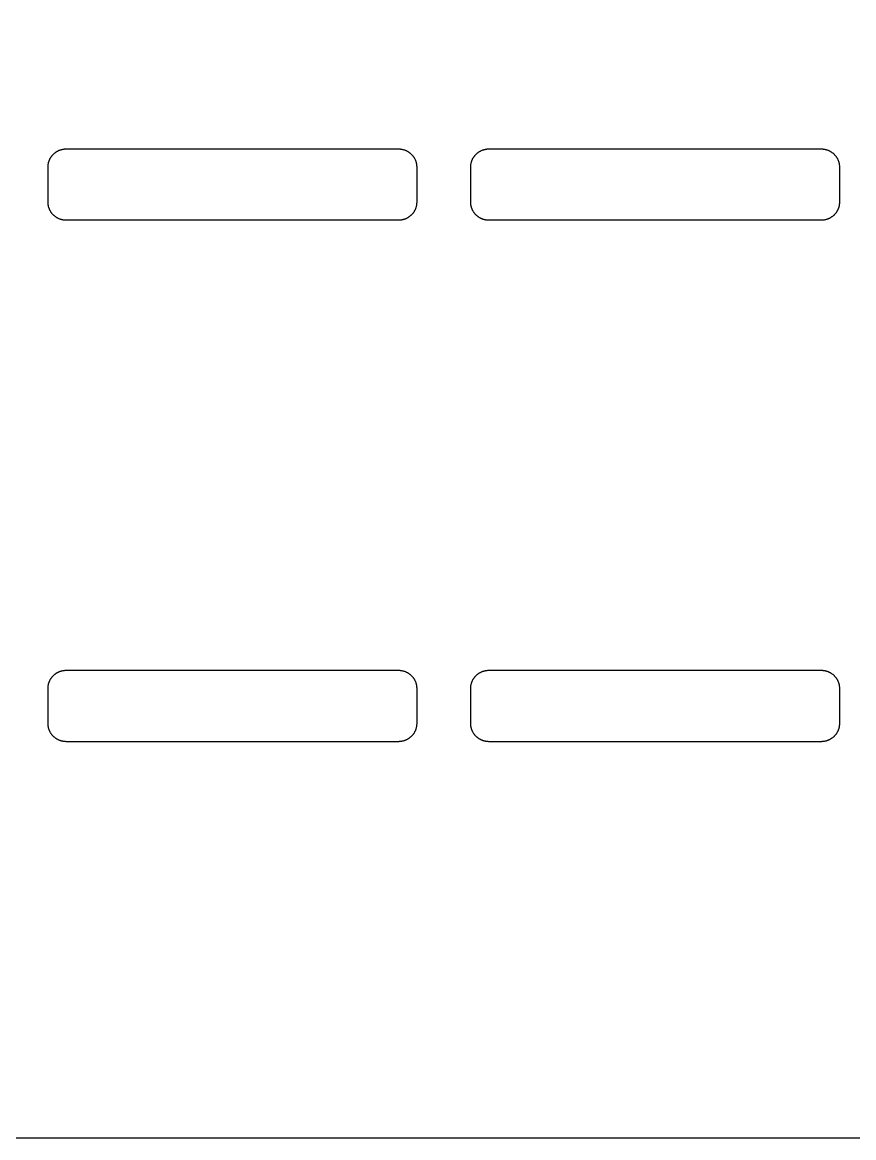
# Model space of a CAD drawing. Extents: x -1000 to 1000, y -1450 to 1450.
# Drawn here: x -52 to 560, y -1450 to -628 of the extents above; entities that cross this region are included whole.
import ezdxf

# ---------------------------------------------------------------- set-up
doc = ezdxf.new("R2010")
doc.units = 0
doc.layers.add('LAYER_1', color=18, linetype='CONTINUOUS')

msp = doc.modelspace()

# ---------------------------------------------------------------- linework, layer by layer
at = {"layer": 'LAYER_1'}
for points in [[(-600, -1450), (600, -1450), (600, 1050), (-600, 1050)], [(-19.48, -721.36), (224.88, -721.36), (225.23, -721.37), (225.58, -721.38), (225.93, -721.4), (226.27, -721.43), (226.61, -721.47), (226.95, -721.51), (227.28, -721.57), (227.62, -721.63), (227.95, -721.7), (228.27, -721.78), (228.6, -721.86), (228.92, -721.95), (229.24, -722.05), (229.55, -722.16), (229.86, -722.28), (230.17, -722.4), (230.47, -722.53), (230.77, -722.66), (231.06, -722.8), (231.35, -722.95), (231.64, -723.11), (231.92, -723.27), (232.2, -723.44), (232.47, -723.61), (232.74, -723.79), (233, -723.98), (233.26, -724.17), (233.52, -724.37), (233.77, -724.57), (234.01, -724.78), (234.25, -725), (234.48, -725.22), (234.71, -725.44), (234.93, -725.67), (235.15, -725.91), (235.36, -726.15), (235.56, -726.4), (235.76, -726.65), (235.95, -726.9), (236.14, -727.16), (236.32, -727.43), (236.49, -727.7), (236.66, -727.97), (236.82, -728.25), (236.97, -728.53), (237.12, -728.82), (237.26, -729.11), (237.39, -729.4), (237.51, -729.7), (237.63, -730), (237.74, -730.3), (237.85, -730.61), (237.94, -730.92), (238.03, -731.23), (238.11, -731.55), (238.18, -731.87), (238.24, -732.19), (238.3, -732.52), (238.35, -732.84), (238.39, -733.18), (238.42, -733.51), (238.44, -733.84), (238.45, -734.18), (238.46, -734.52), (238.46, -760.83), (238.45, -761.17), (238.44, -761.51), (238.42, -761.85), (238.39, -762.18), (238.35, -762.51), (238.3, -762.84), (238.24, -763.16), (238.18, -763.49), (238.11, -763.81), (238.03, -764.12), (237.94, -764.44), (237.85, -764.75), (237.74, -765.05), (237.63, -765.36), (237.51, -765.66), (237.39, -765.96), (237.26, -766.25), (237.12, -766.54), (236.97, -766.82), (236.82, -767.11), (236.66, -767.38), (236.49, -767.66), (236.32, -767.93), (236.14, -768.19), (235.95, -768.45), (235.76, -768.71), (235.56, -768.96), (235.36, -769.2), (235.15, -769.45), (234.93, -769.68), (234.71, -769.91), (234.48, -770.14), (234.25, -770.36), (234.01, -770.57), (233.77, -770.78), (233.52, -770.99), (233.26, -771.19), (233, -771.38), (232.74, -771.56), (232.47, -771.75), (232.2, -771.92), (231.92, -772.09), (231.64, -772.25), (231.35, -772.4), (231.06, -772.55), (230.77, -772.69), (230.47, -772.83), (230.17, -772.96), (229.86, -773.08), (229.55, -773.19), (229.24, -773.3), (228.92, -773.4), (228.6, -773.49), (228.27, -773.58), (227.95, -773.66), (227.62, -773.72), (227.28, -773.79), (226.95, -773.84), (226.61, -773.89), (226.27, -773.92), (225.93, -773.95), (225.58, -773.97), (225.23, -773.99), (224.88, -773.99), (-19.48, -773.99), (-19.83, -773.99), (-20.17, -773.97), (-20.52, -773.95), (-20.86, -773.92), (-21.2, -773.89), (-21.54, -773.84), (-21.88, -773.79), (-22.21, -773.72), (-22.54, -773.66), (-22.87, -773.58), (-23.19, -773.49), (-23.51, -773.4), (-23.83, -773.3), (-24.14, -773.19), (-24.45, -773.08), (-24.76, -772.96), (-25.06, -772.83), (-25.36, -772.69), (-25.66, -772.55), (-25.95, -772.4), (-26.23, -772.25), (-26.51, -772.09), (-26.79, -771.92), (-27.07, -771.75), (-27.33, -771.56), (-27.6, -771.38), (-27.86, -771.19), (-28.11, -770.99), (-28.36, -770.78), (-28.6, -770.57), (-28.84, -770.36), (-29.07, -770.14), (-29.3, -769.91), (-29.52, -769.68), (-29.74, -769.45), (-29.95, -769.2), (-30.16, -768.96), (-30.35, -768.71), (-30.55, -768.45), (-30.73, -768.19), (-30.91, -767.93), (-31.09, -767.66), (-31.25, -767.38), (-31.41, -767.11), (-31.57, -766.82), (-31.71, -766.54), (-31.85, -766.25), (-31.98, -765.96), (-32.11, -765.66), (-32.23, -765.36), (-32.34, -765.05), (-32.44, -764.75), (-32.54, -764.44), (-32.62, -764.12), (-32.7, -763.81), (-32.77, -763.49), (-32.84, -763.16), (-32.89, -762.84), (-32.94, -762.51), (-32.98, -762.18), (-33.01, -761.85), (-33.03, -761.51), (-33.05, -761.17), (-33.05, -760.83), (-33.05, -734.52), (-33.05, -734.18), (-33.03, -733.84), (-33.01, -733.51), (-32.98, -733.18), (-32.94, -732.84), (-32.89, -732.52), (-32.84, -732.19), (-32.77, -731.87), (-32.7, -731.55), (-32.62, -731.23), (-32.54, -730.92), (-32.44, -730.61), (-32.34, -730.3), (-32.23, -730), (-32.11, -729.7), (-31.98, -729.4), (-31.85, -729.11), (-31.71, -728.82), (-31.57, -728.53), (-31.41, -728.25), (-31.25, -727.97), (-31.09, -727.7), (-30.91, -727.43), (-30.73, -727.16), (-30.55, -726.9), (-30.35, -726.65), (-30.16, -726.4), (-29.95, -726.15), (-29.74, -725.91), (-29.52, -725.67), (-29.3, -725.44), (-29.07, -725.22), (-28.84, -725), (-28.6, -724.78), (-28.36, -724.57), (-28.11, -724.37), (-27.86, -724.17), (-27.6, -723.98), (-27.33, -723.79), (-27.07, -723.61), (-26.79, -723.44), (-26.51, -723.27), (-26.23, -723.11), (-25.95, -722.95), (-25.66, -722.8), (-25.36, -722.66), (-25.06, -722.53), (-24.76, -722.4), (-24.45, -722.28), (-24.14, -722.16), (-23.83, -722.05), (-23.51, -721.95), (-23.19, -721.86), (-22.87, -721.78), (-22.54, -721.7), (-22.21, -721.63), (-21.88, -721.57), (-21.54, -721.51), (-21.2, -721.47), (-20.86, -721.43), (-20.52, -721.4), (-20.17, -721.38), (-19.83, -721.37)], [(291.87, -721.36), (536.23, -721.36), (536.58, -721.37), (536.93, -721.38), (537.27, -721.4), (537.61, -721.43), (537.96, -721.47), (538.29, -721.51), (538.63, -721.57), (538.96, -721.63), (539.29, -721.7), (539.62, -721.78), (539.94, -721.86), (540.26, -721.95), (540.58, -722.05), (540.89, -722.16), (541.2, -722.28), (541.51, -722.4), (541.81, -722.53), (542.11, -722.66), (542.41, -722.8), (542.7, -722.95), (542.98, -723.11), (543.27, -723.27), (543.54, -723.44), (543.82, -723.61), (544.09, -723.79), (544.35, -723.98), (544.61, -724.17), (544.86, -724.37), (545.11, -724.57), (545.35, -724.78), (545.59, -725), (545.83, -725.22), (546.05, -725.44), (546.28, -725.67), (546.49, -725.91), (546.7, -726.15), (546.91, -726.4), (547.11, -726.65), (547.3, -726.9), (547.48, -727.16), (547.66, -727.43), (547.84, -727.7), (548, -727.97), (548.16, -728.25), (548.32, -728.53), (548.46, -728.82), (548.6, -729.11), (548.74, -729.4), (548.86, -729.7), (548.98, -730), (549.09, -730.3), (549.19, -730.61), (549.29, -730.92), (549.37, -731.23), (549.45, -731.55), (549.53, -731.87), (549.59, -732.19), (549.65, -732.52), (549.69, -732.84), (549.73, -733.18), (549.76, -733.51), (549.78, -733.84), (549.8, -734.18), (549.8, -734.52), (549.8, -760.83), (549.8, -761.17), (549.78, -761.51), (549.76, -761.85), (549.73, -762.18), (549.69, -762.51), (549.65, -762.84), (549.59, -763.16), (549.53, -763.49), (549.45, -763.81), (549.37, -764.12), (549.29, -764.44), (549.19, -764.75), (549.09, -765.05), (548.98, -765.36), (548.86, -765.66), (548.74, -765.96), (548.6, -766.25), (548.46, -766.54), (548.32, -766.82), (548.16, -767.11), (548, -767.38), (547.84, -767.66), (547.66, -767.93), (547.48, -768.19), (547.3, -768.45), (547.11, -768.71), (546.91, -768.96), (546.7, -769.2), (546.49, -769.45), (546.28, -769.68), (546.05, -769.91), (545.83, -770.14), (545.59, -770.36), (545.35, -770.57), (545.11, -770.78), (544.86, -770.99), (544.61, -771.19), (544.35, -771.38), (544.09, -771.56), (543.82, -771.75), (543.54, -771.92), (543.27, -772.09), (542.98, -772.25), (542.7, -772.4), (542.41, -772.55), (542.11, -772.69), (541.81, -772.83), (541.51, -772.96), (541.2, -773.08), (540.89, -773.19), (540.58, -773.3), (540.26, -773.4), (539.94, -773.49), (539.62, -773.58), (539.29, -773.66), (538.96, -773.72), (538.63, -773.79), (538.29, -773.84), (537.96, -773.89), (537.61, -773.92), (537.27, -773.95), (536.93, -773.97), (536.58, -773.99), (536.23, -773.99), (291.87, -773.99), (291.52, -773.99), (291.17, -773.97), (290.83, -773.95), (290.48, -773.92), (290.14, -773.89), (289.8, -773.84), (289.47, -773.79), (289.13, -773.72), (288.8, -773.66), (288.48, -773.58), (288.15, -773.49), (287.83, -773.4), (287.52, -773.3), (287.2, -773.19), (286.89, -773.08), (286.59, -772.96), (286.28, -772.83), (285.98, -772.69), (285.69, -772.55), (285.4, -772.4), (285.11, -772.25), (284.83, -772.09), (284.55, -771.92), (284.28, -771.75), (284.01, -771.56), (283.75, -771.38), (283.49, -771.19), (283.23, -770.99), (282.99, -770.78), (282.74, -770.57), (282.5, -770.36), (282.27, -770.14), (282.04, -769.91), (281.82, -769.68), (281.61, -769.45), (281.39, -769.2), (281.19, -768.96), (280.99, -768.71), (280.8, -768.45), (280.61, -768.19), (280.43, -767.93), (280.26, -767.66), (280.09, -767.38), (279.93, -767.11), (279.78, -766.82), (279.63, -766.54), (279.49, -766.25), (279.36, -765.96), (279.24, -765.66), (279.12, -765.36), (279.01, -765.05), (278.91, -764.75), (278.81, -764.44), (278.72, -764.12), (278.64, -763.81), (278.57, -763.49), (278.51, -763.16), (278.45, -762.84), (278.4, -762.51), (278.36, -762.18), (278.33, -761.85), (278.31, -761.51), (278.3, -761.17), (278.29, -760.83), (278.29, -734.52), (278.3, -734.18), (278.31, -733.84), (278.33, -733.51), (278.36, -733.18), (278.4, -732.84), (278.45, -732.52), (278.51, -732.19), (278.57, -731.87), (278.64, -731.55), (278.72, -731.23), (278.81, -730.92), (278.91, -730.61), (279.01, -730.3), (279.12, -730), (279.24, -729.7), (279.36, -729.4), (279.49, -729.11), (279.63, -728.82), (279.78, -728.53), (279.93, -728.25), (280.09, -727.97), (280.26, -727.7), (280.43, -727.43), (280.61, -727.16), (280.8, -726.9), (280.99, -726.65), (281.19, -726.4), (281.39, -726.15), (281.61, -725.91), (281.82, -725.67), (282.04, -725.44), (282.27, -725.22), (282.5, -725), (282.74, -724.78), (282.99, -724.57), (283.23, -724.37), (283.49, -724.17), (283.75, -723.98), (284.01, -723.79), (284.28, -723.61), (284.55, -723.44), (284.83, -723.27), (285.11, -723.11), (285.4, -722.95), (285.69, -722.8), (285.98, -722.66), (286.28, -722.53), (286.59, -722.4), (286.89, -722.28), (287.2, -722.16), (287.52, -722.05), (287.83, -721.95), (288.15, -721.86), (288.48, -721.78), (288.8, -721.7), (289.13, -721.63), (289.47, -721.57), (289.8, -721.51), (290.14, -721.47), (290.48, -721.43), (290.83, -721.4), (291.17, -721.38), (291.52, -721.37)], [(-19.48, -1105.56), (224.88, -1105.56), (225.23, -1105.56), (225.58, -1105.57), (225.93, -1105.59), (226.27, -1105.62), (226.61, -1105.66), (226.95, -1105.71), (227.28, -1105.76), (227.62, -1105.82), (227.95, -1105.89), (228.27, -1105.97), (228.6, -1106.05), (228.92, -1106.15), (229.24, -1106.25), (229.55, -1106.35), (229.86, -1106.47), (230.17, -1106.59), (230.47, -1106.72), (230.77, -1106.85), (231.06, -1106.99), (231.35, -1107.14), (231.64, -1107.3), (231.92, -1107.46), (232.2, -1107.63), (232.47, -1107.8), (232.74, -1107.98), (233, -1108.17), (233.26, -1108.36), (233.52, -1108.56), (233.77, -1108.76), (234.01, -1108.97), (234.25, -1109.19), (234.48, -1109.41), (234.71, -1109.63), (234.93, -1109.87), (235.15, -1110.1), (235.36, -1110.34), (235.56, -1110.59), (235.76, -1110.84), (235.95, -1111.1), (236.14, -1111.36), (236.32, -1111.62), (236.49, -1111.89), (236.66, -1112.16), (236.82, -1112.44), (236.97, -1112.72), (237.12, -1113.01), (237.26, -1113.3), (237.39, -1113.59), (237.51, -1113.89), (237.63, -1114.19), (237.74, -1114.49), (237.85, -1114.8), (237.94, -1115.11), (238.03, -1115.42), (238.11, -1115.74), (238.18, -1116.06), (238.24, -1116.38), (238.3, -1116.71), (238.35, -1117.04), (238.39, -1117.37), (238.42, -1117.7), (238.44, -1118.04), (238.45, -1118.37), (238.46, -1118.71), (238.46, -1145.03), (238.45, -1145.37), (238.44, -1145.7), (238.42, -1146.04), (238.39, -1146.37), (238.35, -1146.7), (238.3, -1147.03), (238.24, -1147.36), (238.18, -1147.68), (238.11, -1148), (238.03, -1148.32), (237.94, -1148.63), (237.85, -1148.94), (237.74, -1149.25), (237.63, -1149.55), (237.51, -1149.85), (237.39, -1150.15), (237.26, -1150.44), (237.12, -1150.73), (236.97, -1151.02), (236.82, -1151.3), (236.66, -1151.58), (236.49, -1151.85), (236.32, -1152.12), (236.14, -1152.38), (235.95, -1152.64), (235.76, -1152.9), (235.56, -1153.15), (235.36, -1153.4), (235.15, -1153.64), (234.93, -1153.87), (234.71, -1154.1), (234.48, -1154.33), (234.25, -1154.55), (234.01, -1154.77), (233.77, -1154.98), (233.52, -1155.18), (233.26, -1155.38), (233, -1155.57), (232.74, -1155.76), (232.47, -1155.94), (232.2, -1156.11), (231.92, -1156.28), (231.64, -1156.44), (231.35, -1156.6), (231.06, -1156.74), (230.77, -1156.89), (230.47, -1157.02), (230.17, -1157.15), (229.86, -1157.27), (229.55, -1157.39), (229.24, -1157.49), (228.92, -1157.59), (228.6, -1157.69), (228.27, -1157.77), (227.95, -1157.85), (227.62, -1157.92), (227.28, -1157.98), (226.95, -1158.03), (226.61, -1158.08), (226.27, -1158.12), (225.93, -1158.15), (225.58, -1158.17), (225.23, -1158.18), (224.88, -1158.18), (-19.48, -1158.18), (-19.83, -1158.18), (-20.17, -1158.17), (-20.52, -1158.15), (-20.86, -1158.12), (-21.2, -1158.08), (-21.54, -1158.03), (-21.88, -1157.98), (-22.21, -1157.92), (-22.54, -1157.85), (-22.87, -1157.77), (-23.19, -1157.69), (-23.51, -1157.59), (-23.83, -1157.49), (-24.14, -1157.39), (-24.45, -1157.27), (-24.76, -1157.15), (-25.06, -1157.02), (-25.36, -1156.89), (-25.66, -1156.74), (-25.95, -1156.6), (-26.23, -1156.44), (-26.51, -1156.28), (-26.79, -1156.11), (-27.07, -1155.94), (-27.33, -1155.76), (-27.6, -1155.57), (-27.86, -1155.38), (-28.11, -1155.18), (-28.36, -1154.98), (-28.6, -1154.77), (-28.84, -1154.55), (-29.07, -1154.33), (-29.3, -1154.1), (-29.52, -1153.87), (-29.74, -1153.64), (-29.95, -1153.4), (-30.16, -1153.15), (-30.35, -1152.9), (-30.55, -1152.64), (-30.73, -1152.38), (-30.91, -1152.12), (-31.09, -1151.85), (-31.25, -1151.58), (-31.41, -1151.3), (-31.57, -1151.02), (-31.71, -1150.73), (-31.85, -1150.44), (-31.98, -1150.15), (-32.11, -1149.85), (-32.23, -1149.55), (-32.34, -1149.25), (-32.44, -1148.94), (-32.54, -1148.63), (-32.62, -1148.32), (-32.7, -1148), (-32.77, -1147.68), (-32.84, -1147.36), (-32.89, -1147.03), (-32.94, -1146.7), (-32.98, -1146.37), (-33.01, -1146.04), (-33.03, -1145.7), (-33.05, -1145.37), (-33.05, -1145.03), (-33.05, -1118.71), (-33.05, -1118.37), (-33.03, -1118.04), (-33.01, -1117.7), (-32.98, -1117.37), (-32.94, -1117.04), (-32.89, -1116.71), (-32.84, -1116.38), (-32.77, -1116.06), (-32.7, -1115.74), (-32.62, -1115.42), (-32.54, -1115.11), (-32.44, -1114.8), (-32.34, -1114.49), (-32.23, -1114.19), (-32.11, -1113.89), (-31.98, -1113.59), (-31.85, -1113.3), (-31.71, -1113.01), (-31.57, -1112.72), (-31.41, -1112.44), (-31.25, -1112.16), (-31.09, -1111.89), (-30.91, -1111.62), (-30.73, -1111.36), (-30.55, -1111.1), (-30.35, -1110.84), (-30.16, -1110.59), (-29.95, -1110.34), (-29.74, -1110.1), (-29.52, -1109.87), (-29.3, -1109.63), (-29.07, -1109.41), (-28.84, -1109.19), (-28.6, -1108.97), (-28.36, -1108.76), (-28.11, -1108.56), (-27.86, -1108.36), (-27.6, -1108.17), (-27.33, -1107.98), (-27.07, -1107.8), (-26.79, -1107.63), (-26.51, -1107.46), (-26.23, -1107.3), (-25.95, -1107.14), (-25.66, -1106.99), (-25.36, -1106.85), (-25.06, -1106.72), (-24.76, -1106.59), (-24.45, -1106.47), (-24.14, -1106.35), (-23.83, -1106.25), (-23.51, -1106.15), (-23.19, -1106.05), (-22.87, -1105.97), (-22.54, -1105.89), (-22.21, -1105.82), (-21.88, -1105.76), (-21.54, -1105.71), (-21.2, -1105.66), (-20.86, -1105.62), (-20.52, -1105.59), (-20.17, -1105.57), (-19.83, -1105.56)], [(291.87, -1105.56), (536.23, -1105.56), (536.58, -1105.56), (536.93, -1105.57), (537.27, -1105.59), (537.61, -1105.62), (537.96, -1105.66), (538.29, -1105.71), (538.63, -1105.76), (538.96, -1105.82), (539.29, -1105.89), (539.62, -1105.97), (539.94, -1106.05), (540.26, -1106.15), (540.58, -1106.25), (540.89, -1106.35), (541.2, -1106.47), (541.51, -1106.59), (541.81, -1106.72), (542.11, -1106.85), (542.41, -1106.99), (542.7, -1107.14), (542.98, -1107.3), (543.27, -1107.46), (543.54, -1107.63), (543.82, -1107.8), (544.09, -1107.98), (544.35, -1108.17), (544.61, -1108.36), (544.86, -1108.56), (545.11, -1108.76), (545.35, -1108.97), (545.59, -1109.19), (545.83, -1109.41), (546.05, -1109.63), (546.28, -1109.87), (546.49, -1110.1), (546.7, -1110.34), (546.91, -1110.59), (547.11, -1110.84), (547.3, -1111.1), (547.48, -1111.36), (547.66, -1111.62), (547.84, -1111.89), (548, -1112.16), (548.16, -1112.44), (548.32, -1112.72), (548.46, -1113.01), (548.6, -1113.3), (548.74, -1113.59), (548.86, -1113.89), (548.98, -1114.19), (549.09, -1114.49), (549.19, -1114.8), (549.29, -1115.11), (549.37, -1115.42), (549.45, -1115.74), (549.53, -1116.06), (549.59, -1116.38), (549.65, -1116.71), (549.69, -1117.04), (549.73, -1117.37), (549.76, -1117.7), (549.78, -1118.04), (549.8, -1118.37), (549.8, -1118.71), (549.8, -1145.03), (549.8, -1145.37), (549.78, -1145.7), (549.76, -1146.04), (549.73, -1146.37), (549.69, -1146.7), (549.65, -1147.03), (549.59, -1147.36), (549.53, -1147.68), (549.45, -1148), (549.37, -1148.32), (549.29, -1148.63), (549.19, -1148.94), (549.09, -1149.25), (548.98, -1149.55), (548.86, -1149.85), (548.74, -1150.15), (548.6, -1150.44), (548.46, -1150.73), (548.32, -1151.02), (548.16, -1151.3), (548, -1151.58), (547.84, -1151.85), (547.66, -1152.12), (547.48, -1152.38), (547.3, -1152.64), (547.11, -1152.9), (546.91, -1153.15), (546.7, -1153.4), (546.49, -1153.64), (546.28, -1153.87), (546.05, -1154.1), (545.83, -1154.33), (545.59, -1154.55), (545.35, -1154.77), (545.11, -1154.98), (544.86, -1155.18), (544.61, -1155.38), (544.35, -1155.57), (544.09, -1155.76), (543.82, -1155.94), (543.54, -1156.11), (543.27, -1156.28), (542.98, -1156.44), (542.7, -1156.6), (542.41, -1156.74), (542.11, -1156.89), (541.81, -1157.02), (541.51, -1157.15), (541.2, -1157.27), (540.89, -1157.39), (540.58, -1157.49), (540.26, -1157.59), (539.94, -1157.69), (539.62, -1157.77), (539.29, -1157.85), (538.96, -1157.92), (538.63, -1157.98), (538.29, -1158.03), (537.96, -1158.08), (537.61, -1158.12), (537.27, -1158.15), (536.93, -1158.17), (536.58, -1158.18), (536.23, -1158.18), (291.87, -1158.18), (291.52, -1158.18), (291.17, -1158.17), (290.83, -1158.15), (290.48, -1158.12), (290.14, -1158.08), (289.8, -1158.03), (289.47, -1157.98), (289.13, -1157.92), (288.8, -1157.85), (288.48, -1157.77), (288.15, -1157.69), (287.83, -1157.59), (287.52, -1157.49), (287.2, -1157.39), (286.89, -1157.27), (286.59, -1157.15), (286.28, -1157.02), (285.98, -1156.89), (285.69, -1156.74), (285.4, -1156.6), (285.11, -1156.44), (284.83, -1156.28), (284.55, -1156.11), (284.28, -1155.94), (284.01, -1155.76), (283.75, -1155.57), (283.49, -1155.38), (283.23, -1155.18), (282.99, -1154.98), (282.74, -1154.77), (282.5, -1154.55), (282.27, -1154.33), (282.04, -1154.1), (281.82, -1153.87), (281.61, -1153.64), (281.39, -1153.4), (281.19, -1153.15), (280.99, -1152.9), (280.8, -1152.64), (280.61, -1152.38), (280.43, -1152.12), (280.26, -1151.85), (280.09, -1151.58), (279.93, -1151.3), (279.78, -1151.02), (279.63, -1150.73), (279.49, -1150.44), (279.36, -1150.15), (279.24, -1149.85), (279.12, -1149.55), (279.01, -1149.25), (278.91, -1148.94), (278.81, -1148.63), (278.72, -1148.32), (278.64, -1148), (278.57, -1147.68), (278.51, -1147.36), (278.45, -1147.03), (278.4, -1146.7), (278.36, -1146.37), (278.33, -1146.04), (278.31, -1145.7), (278.3, -1145.37), (278.29, -1145.03), (278.29, -1118.71), (278.3, -1118.37), (278.31, -1118.04), (278.33, -1117.7), (278.36, -1117.37), (278.4, -1117.04), (278.45, -1116.71), (278.51, -1116.38), (278.57, -1116.06), (278.64, -1115.74), (278.72, -1115.42), (278.81, -1115.11), (278.91, -1114.8), (279.01, -1114.49), (279.12, -1114.19), (279.24, -1113.89), (279.36, -1113.59), (279.49, -1113.3), (279.63, -1113.01), (279.78, -1112.72), (279.93, -1112.44), (280.09, -1112.16), (280.26, -1111.89), (280.43, -1111.62), (280.61, -1111.36), (280.8, -1111.1), (280.99, -1110.84), (281.19, -1110.59), (281.39, -1110.34), (281.61, -1110.1), (281.82, -1109.87), (282.04, -1109.63), (282.27, -1109.41), (282.5, -1109.19), (282.74, -1108.97), (282.99, -1108.76), (283.23, -1108.56), (283.49, -1108.36), (283.75, -1108.17), (284.01, -1107.98), (284.28, -1107.8), (284.55, -1107.63), (284.83, -1107.46), (285.11, -1107.3), (285.4, -1107.14), (285.69, -1106.99), (285.98, -1106.85), (286.28, -1106.72), (286.59, -1106.59), (286.89, -1106.47), (287.2, -1106.35), (287.52, -1106.25), (287.83, -1106.15), (288.15, -1106.05), (288.48, -1105.97), (288.8, -1105.89), (289.13, -1105.82), (289.47, -1105.76), (289.8, -1105.71), (290.14, -1105.66), (290.48, -1105.62), (290.83, -1105.59), (291.17, -1105.57), (291.52, -1105.56)]]:
    msp.add_lwpolyline(points, close=True, dxfattribs=at)

doc.saveas('drawing.dxf')
